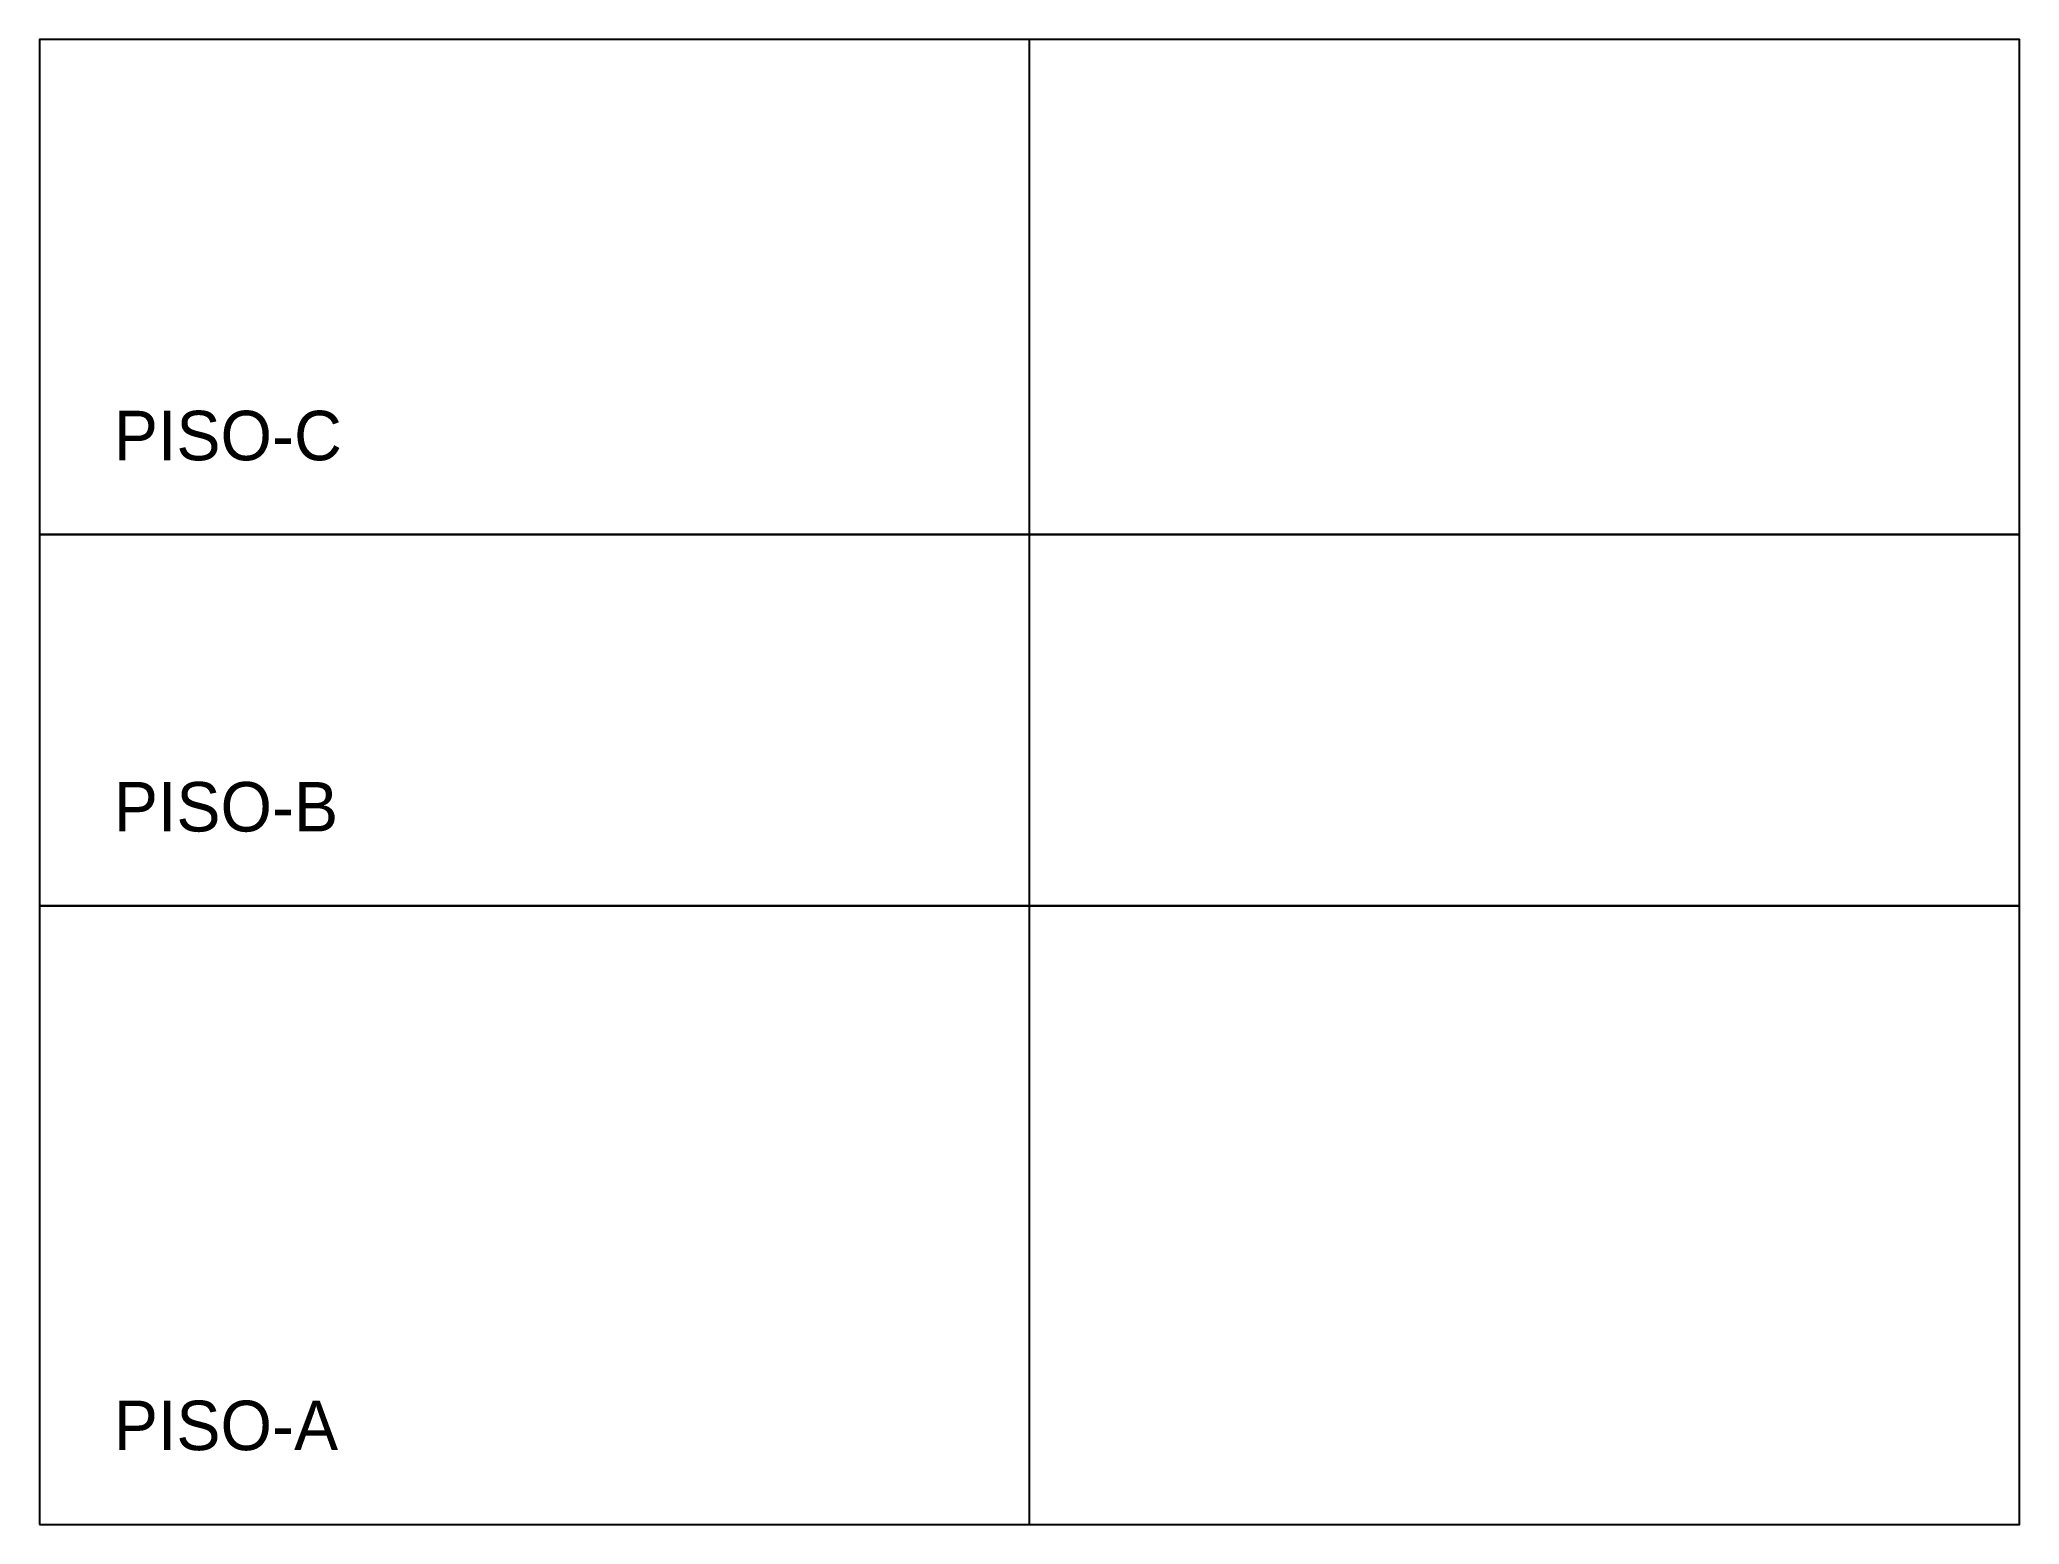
# Model space of a CAD drawing. Header units: metres. Extents: x 0 to 8, y 0 to 6.
import ezdxf

# ---------------------------------------------------------------- set-up
doc = ezdxf.new("R2010")
doc.units = ezdxf.units.M
doc.layers.add('MUROS', color=7, linetype='Continuous')
doc.layers.add('PISOS', color=3, linetype='Continuous')

msp = doc.modelspace()

# ---------------------------------------------------------------- linework, layer by layer
at = {"layer": 'MUROS'}
msp.add_line((4, 0), (4, 6), dxfattribs=at)
msp.add_lwpolyline([(0, 0), (8, 0), (8, 6), (0, 6)], close=True, dxfattribs=at)
at = {"layer": 'PISOS'}
for points in [[(0, 4), (8, 4), (8, 6), (0, 6)], [(0, 2.5), (8, 2.5), (8, 4), (0, 4)], [(0, 0), (8, 0), (8, 2.5), (0, 2.5)]]:
    msp.add_lwpolyline(points, close=True, dxfattribs=at)

# ---------------------------------------------------------------- texts
for s, p in [('PISO-C', (0.3, 4.3)), ('PISO-B', (0.3, 2.8)), ('PISO-A', (0.3, 0.3))]:
    msp.add_text(s, height=0.2, dxfattribs=at).set_placement(p)

doc.saveas('drawing.dxf')
